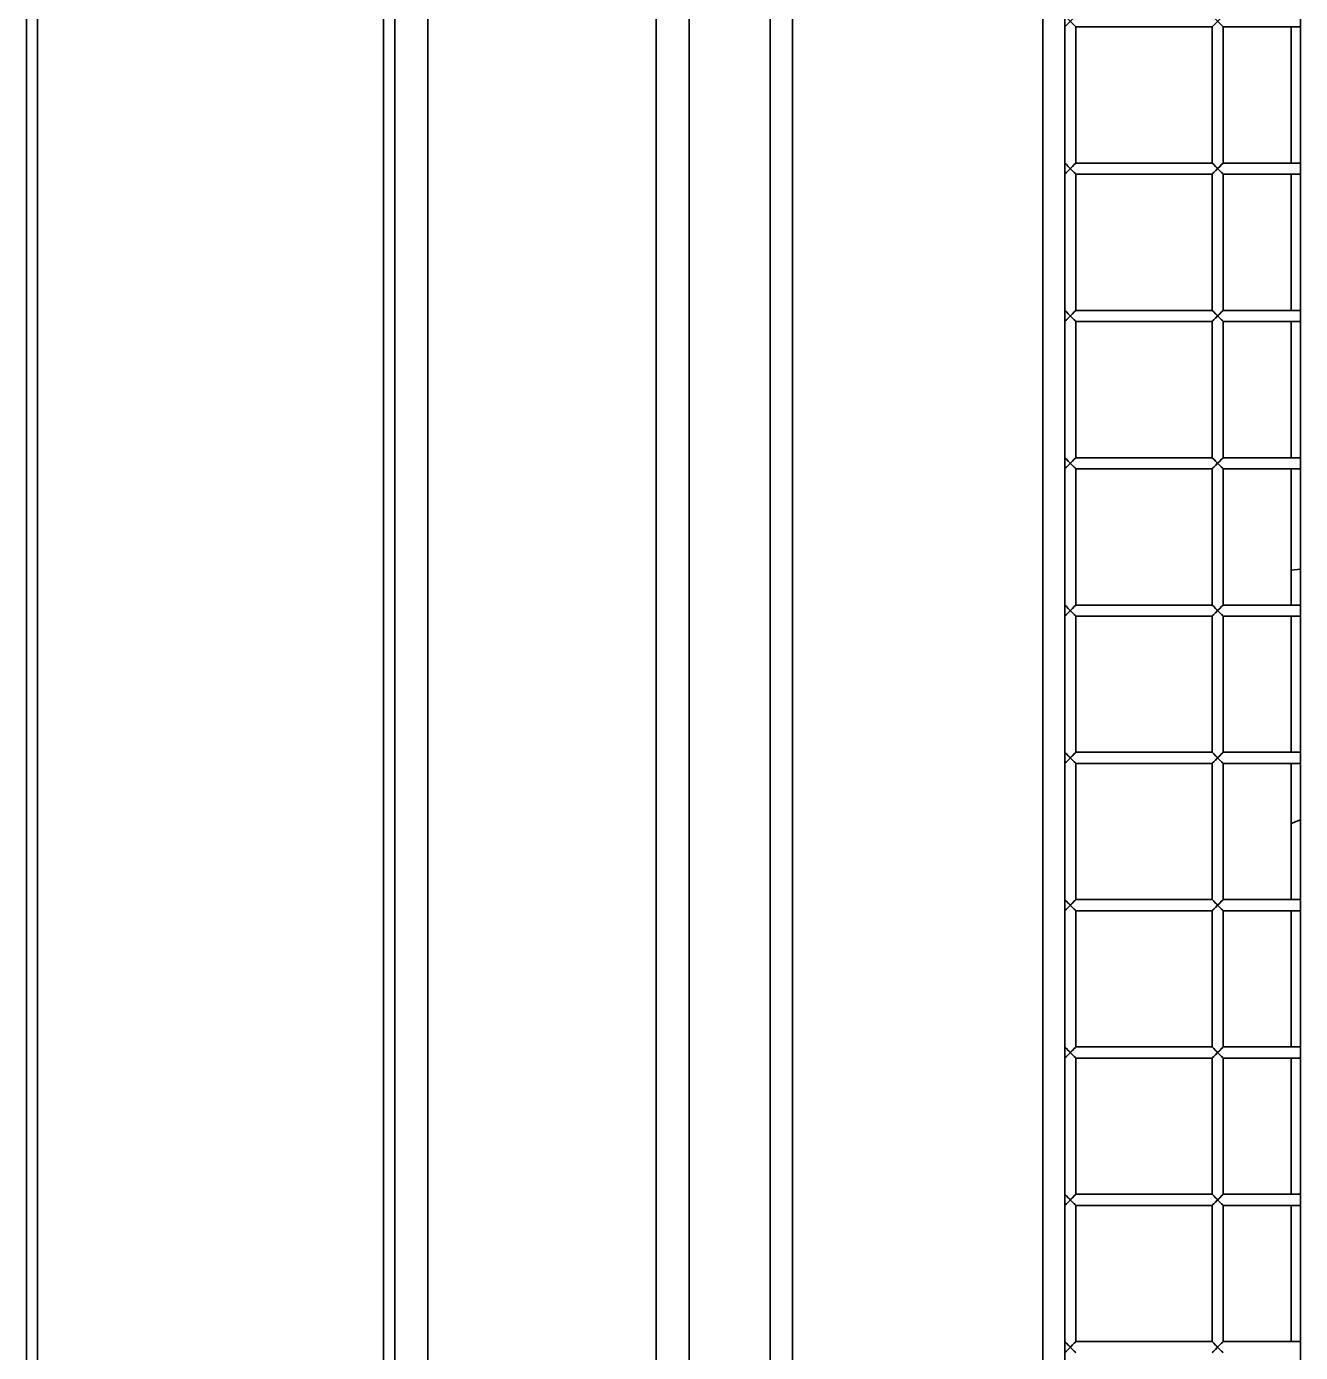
# Model space of a CAD drawing. Header units: millimetres. Extents: x 32496 to 166256, y 3504 to 23939.
# Drawn here: x 71739.5 to 72085.5, y 13849.7 to 14209.7 of the extents above; entities that cross this region are included whole.
import ezdxf

# ---------------------------------------------------------------- set-up
doc = ezdxf.new("R2010")
doc.units = ezdxf.units.MM
doc.layers.get('0').update_dxf_attribs({"lineweight": 35})

# ---------------------------------------------------------------- blocks, each defined once
blk = doc.blocks.new('8-1250')
at = {"linetype": 'Continuous'}
for p, q in [((-1306.63, -32152.29), (-1306.63, -34671.29)), ((-1303.63, -32152.29), (-1303.63, -34671.29)), ((-1209.63, -32152.29), (-1209.63, -34671.29)), ((-1206.63, -32152.29), (-1206.63, -34671.29)), ((-1197.63, -32152.29), (-1197.63, -34671.29)), ((-1135.63, -32152.29), (-1135.63, -34671.29)), ((-1126.63, -32232.29), (-1126.63, -34591.29)), ((-1104.63, -32251.79), (-1104.63, -34571.79)), ((-1098.63, -34571.79), (-1098.63, -32251.79)), ((-1030.63, -32251.79), (-1030.63, -34571.79)), ((-960.63, -32393.79), (-960.63, -33324.79)), ((-1024.63, -33311.79), (-1024.63, -32408.79)), ((-1024.63, -32761.79), (-1021.63, -32758.79)), ((-1024.63, -32758.79), (-1021.63, -32761.79)), ((-984.63, -32761.79), (-981.63, -32758.79)), ((-984.63, -32758.79), (-981.63, -32761.79)), ((-1021.63, -32761.79), (-1021.63, -32798.79)), ((-1021.63, -32761.79), (-984.63, -32761.79)), ((-984.63, -32761.79), (-984.63, -32798.79)), ((-981.63, -32761.79), (-981.63, -32798.79)), ((-981.63, -32761.79), (-960.63, -32761.79)), ((-963.13, -32798.79), (-963.13, -32761.79)), ((-1024.63, -32801.79), (-1021.63, -32798.79)), ((-1024.63, -32798.79), (-1021.63, -32801.79)), ((-1021.63, -32798.79), (-984.63, -32798.79)), ((-984.63, -32801.79), (-981.63, -32798.79)), ((-984.63, -32798.79), (-981.63, -32801.79)), ((-981.63, -32798.79), (-960.63, -32798.79)), ((-1021.63, -32801.79), (-1021.63, -32838.79)), ((-1021.63, -32801.79), (-984.63, -32801.79)), ((-984.63, -32801.79), (-984.63, -32838.79)), ((-981.63, -32801.79), (-981.63, -32838.79)), ((-981.63, -32801.79), (-960.63, -32801.79)), ((-963.13, -32838.79), (-963.13, -32801.79)), ((-1024.63, -32841.79), (-1021.63, -32838.79)), ((-1024.63, -32838.79), (-1021.63, -32841.79)), ((-1021.63, -32838.79), (-984.63, -32838.79)), ((-984.63, -32841.79), (-981.63, -32838.79)), ((-984.63, -32838.79), (-981.63, -32841.79)), ((-981.63, -32838.79), (-960.63, -32838.79)), ((-1021.63, -32841.79), (-1021.63, -32878.79)), ((-1021.63, -32841.79), (-984.63, -32841.79)), ((-984.63, -32841.79), (-984.63, -32878.79)), ((-981.63, -32841.79), (-981.63, -32878.79)), ((-981.63, -32841.79), (-960.63, -32841.79)), ((-963.13, -32878.79), (-963.13, -32841.79)), ((-1024.63, -32881.79), (-1021.63, -32878.79)), ((-1024.63, -32878.79), (-1021.63, -32881.79)), ((-1021.63, -32878.79), (-984.63, -32878.79)), ((-984.63, -32881.79), (-981.63, -32878.79)), ((-984.63, -32878.79), (-981.63, -32881.79)), ((-981.63, -32878.79), (-960.63, -32878.79)), ((-1021.63, -32881.79), (-1021.63, -32918.79)), ((-1021.63, -32881.79), (-984.63, -32881.79)), ((-984.63, -32881.79), (-984.63, -32918.79)), ((-981.63, -32881.79), (-981.63, -32918.79)), ((-981.63, -32881.79), (-960.63, -32881.79)), ((-963.13, -32918.79), (-963.13, -32881.79)), ((-960.63, -32909.05), (-963.13, -32909.34)), ((-1024.63, -32921.79), (-1021.63, -32918.79)), ((-1024.63, -32918.79), (-1021.63, -32921.79)), ((-1021.63, -32918.79), (-984.63, -32918.79)), ((-1021.63, -32921.79), (-1021.63, -32958.79)), ((-1021.63, -32921.79), (-984.63, -32921.79)), ((-984.63, -32921.79), (-981.63, -32918.79)), ((-984.63, -32918.79), (-981.63, -32921.79)), ((-984.63, -32921.79), (-984.63, -32958.79)), ((-981.63, -32918.79), (-960.63, -32918.79)), ((-981.63, -32921.79), (-981.63, -32958.79)), ((-981.63, -32921.79), (-960.63, -32921.79)), ((-963.13, -32958.79), (-963.13, -32921.79)), ((-1024.63, -32961.79), (-1021.63, -32958.79)), ((-1024.63, -32958.79), (-1021.63, -32961.79)), ((-1021.63, -32958.79), (-984.63, -32958.79)), ((-984.63, -32961.79), (-981.63, -32958.79)), ((-984.63, -32958.79), (-981.63, -32961.79)), ((-981.63, -32958.79), (-960.63, -32958.79)), ((-1021.63, -32961.79), (-984.63, -32961.79)), ((-1021.63, -32961.79), (-1021.63, -32998.79)), ((-984.63, -32961.79), (-984.63, -32998.79)), ((-981.63, -32961.79), (-960.63, -32961.79)), ((-981.63, -32961.79), (-981.63, -32998.79)), ((-963.13, -32998.79), (-963.13, -32961.79)), ((-960.63, -32977.08), (-963.13, -32978.11)), ((-1024.63, -33001.79), (-1021.63, -32998.79)), ((-1024.63, -32998.79), (-1021.63, -33001.79)), ((-1021.63, -32998.79), (-984.63, -32998.79)), ((-984.63, -33001.79), (-981.63, -32998.79)), ((-984.63, -32998.79), (-981.63, -33001.79)), ((-981.63, -32998.79), (-960.63, -32998.79)), ((-1021.63, -33001.79), (-984.63, -33001.79)), ((-1021.63, -33001.79), (-1021.63, -33038.79)), ((-984.63, -33001.79), (-984.63, -33038.79)), ((-981.63, -33001.79), (-960.63, -33001.79)), ((-981.63, -33001.79), (-981.63, -33038.79)), ((-963.13, -33038.79), (-963.13, -33001.79)), ((-1024.63, -33041.79), (-1021.63, -33038.79)), ((-1024.63, -33038.79), (-1021.63, -33041.79)), ((-1021.63, -33038.79), (-984.63, -33038.79)), ((-984.63, -33041.79), (-981.63, -33038.79)), ((-984.63, -33038.79), (-981.63, -33041.79)), ((-981.63, -33038.79), (-960.63, -33038.79)), ((-1021.63, -33041.79), (-984.63, -33041.79)), ((-1021.63, -33041.79), (-1021.63, -33078.79)), ((-984.63, -33041.79), (-984.63, -33078.79)), ((-981.63, -33041.79), (-960.63, -33041.79)), ((-981.63, -33041.79), (-981.63, -33078.79)), ((-963.13, -33078.79), (-963.13, -33041.79)), ((-1024.63, -33081.79), (-1021.63, -33078.79)), ((-1024.63, -33078.79), (-1021.63, -33081.79)), ((-1021.63, -33078.79), (-984.63, -33078.79)), ((-984.63, -33081.79), (-981.63, -33078.79)), ((-984.63, -33078.79), (-981.63, -33081.79)), ((-981.63, -33078.79), (-960.63, -33078.79)), ((-1021.63, -33081.79), (-984.63, -33081.79)), ((-1021.63, -33081.79), (-1021.63, -33118.79)), ((-984.63, -33081.79), (-984.63, -33118.79)), ((-981.63, -33081.79), (-960.63, -33081.79)), ((-981.63, -33081.79), (-981.63, -33118.79)), ((-963.13, -33118.79), (-963.13, -33081.79)), ((-1024.63, -33121.79), (-1021.63, -33118.79)), ((-1024.63, -33118.79), (-1021.63, -33121.79)), ((-1021.63, -33118.79), (-984.63, -33118.79)), ((-984.63, -33121.79), (-981.63, -33118.79)), ((-984.63, -33118.79), (-981.63, -33121.79)), ((-981.63, -33118.79), (-960.63, -33118.79))]:
    blk.add_line(p, q, dxfattribs=at)
for points in [[(-1024.63, -32798.79), (-1024.2, -32799.22), (-1023.71, -32799.71), (-1022.54, -32800.88)], [(-1023.13, -32800.29), (-1022.54, -32799.7), (-1022.07, -32799.23), (-1021.74, -32798.9)], [(-984.63, -32798.79), (-984.2, -32799.22), (-983.71, -32799.71), (-982.54, -32800.88)], [(-983.13, -32800.29), (-982.54, -32799.7), (-982.07, -32799.23), (-981.74, -32798.9)], [(-1023.13, -32800.29), (-1023.72, -32800.88), (-1024.19, -32801.35), (-1024.51, -32801.67)], [(-1021.74, -32801.67), (-1022.07, -32801.35), (-1022.54, -32800.88)], [(-983.13, -32800.29), (-983.72, -32800.88), (-984.19, -32801.35), (-984.51, -32801.67)], [(-981.74, -32801.67), (-982.07, -32801.35), (-982.54, -32800.88)], [(-1024.63, -32838.79), (-1024.2, -32839.22), (-1023.71, -32839.71), (-1022.54, -32840.88)], [(-1023.13, -32840.29), (-1022.54, -32839.7), (-1022.07, -32839.23), (-1021.74, -32838.9)], [(-984.63, -32838.79), (-984.2, -32839.22), (-983.71, -32839.71), (-982.54, -32840.88)], [(-983.13, -32840.29), (-982.54, -32839.7), (-982.07, -32839.23), (-981.74, -32838.9)], [(-1023.13, -32840.29), (-1023.72, -32840.88), (-1024.19, -32841.35), (-1024.51, -32841.67)], [(-1021.74, -32841.67), (-1022.07, -32841.35), (-1022.54, -32840.88)], [(-983.13, -32840.29), (-983.72, -32840.88), (-984.19, -32841.35), (-984.51, -32841.67)], [(-981.74, -32841.67), (-982.07, -32841.35), (-982.54, -32840.88)], [(-1024.63, -32878.79), (-1024.2, -32879.22), (-1023.71, -32879.71), (-1022.54, -32880.88)], [(-984.63, -32878.79), (-984.2, -32879.22), (-983.71, -32879.71), (-982.54, -32880.88)], [(-1023.13, -32880.29), (-1023.72, -32880.88), (-1024.19, -32881.35), (-1024.51, -32881.67)], [(-1023.13, -32880.29), (-1022.54, -32879.7), (-1022.07, -32879.23), (-1021.74, -32878.9)], [(-1021.74, -32881.67), (-1022.07, -32881.35), (-1022.54, -32880.88)], [(-983.13, -32880.29), (-983.72, -32880.88), (-984.19, -32881.35), (-984.51, -32881.67)], [(-983.13, -32880.29), (-982.54, -32879.7), (-982.07, -32879.23), (-981.74, -32878.9)], [(-981.74, -32881.67), (-982.07, -32881.35), (-982.54, -32880.88)], [(-1024.63, -32918.79), (-1024.2, -32919.22), (-1023.71, -32919.71), (-1022.54, -32920.88)], [(-1023.13, -32920.29), (-1023.72, -32920.88), (-1024.19, -32921.35), (-1024.51, -32921.67)], [(-1023.13, -32920.29), (-1022.54, -32919.7), (-1022.07, -32919.23), (-1021.74, -32918.9)], [(-1021.74, -32921.67), (-1022.07, -32921.35), (-1022.54, -32920.88)], [(-984.63, -32918.79), (-984.2, -32919.22), (-983.71, -32919.71), (-982.54, -32920.88)], [(-983.13, -32920.29), (-983.72, -32920.88), (-984.19, -32921.35), (-984.51, -32921.67)], [(-983.13, -32920.29), (-982.54, -32919.7), (-982.07, -32919.23), (-981.74, -32918.9)], [(-981.74, -32921.67), (-982.07, -32921.35), (-982.54, -32920.88)], [(-1024.63, -32958.79), (-1024.2, -32959.22), (-1023.71, -32959.71), (-1022.54, -32960.88)], [(-1023.13, -32960.29), (-1023.72, -32960.88), (-1024.19, -32961.35), (-1024.51, -32961.67)], [(-1023.13, -32960.29), (-1022.54, -32959.7), (-1022.07, -32959.23), (-1021.74, -32958.9)], [(-1021.74, -32961.67), (-1022.07, -32961.35), (-1022.54, -32960.88)], [(-984.63, -32958.79), (-984.2, -32959.22), (-983.71, -32959.71), (-982.54, -32960.88)], [(-983.13, -32960.29), (-983.72, -32960.88), (-984.19, -32961.35), (-984.51, -32961.67)], [(-983.13, -32960.29), (-982.54, -32959.7), (-982.07, -32959.23), (-981.74, -32958.9)], [(-981.74, -32961.67), (-982.07, -32961.35), (-982.54, -32960.88)], [(-1024.63, -32998.79), (-1024.2, -32999.22), (-1023.71, -32999.71), (-1022.54, -33000.88)], [(-1023.13, -33000.29), (-1023.72, -33000.88), (-1024.19, -33001.35), (-1024.51, -33001.67)], [(-1023.13, -33000.29), (-1022.54, -32999.7), (-1022.07, -32999.23), (-1021.74, -32998.9)], [(-1021.74, -33001.67), (-1022.07, -33001.35), (-1022.54, -33000.88)], [(-984.63, -32998.79), (-984.2, -32999.22), (-983.71, -32999.71), (-982.54, -33000.88)], [(-983.13, -33000.29), (-983.72, -33000.88), (-984.19, -33001.35), (-984.51, -33001.67)], [(-983.13, -33000.29), (-982.54, -32999.7), (-982.07, -32999.23), (-981.74, -32998.9)], [(-981.74, -33001.67), (-982.07, -33001.35), (-982.54, -33000.88)], [(-1024.63, -33038.79), (-1024.2, -33039.22), (-1023.71, -33039.71), (-1022.54, -33040.88)], [(-1023.13, -33040.29), (-1023.72, -33040.88), (-1024.19, -33041.35), (-1024.51, -33041.67)], [(-1023.13, -33040.29), (-1022.54, -33039.7), (-1022.07, -33039.23), (-1021.74, -33038.9)], [(-984.63, -33038.79), (-984.2, -33039.22), (-983.71, -33039.71), (-982.54, -33040.88)], [(-983.13, -33040.29), (-983.72, -33040.88), (-984.19, -33041.35), (-984.51, -33041.67)], [(-983.13, -33040.29), (-982.54, -33039.7), (-982.07, -33039.23), (-981.74, -33038.9)], [(-1021.74, -33041.67), (-1022.07, -33041.35), (-1022.54, -33040.88)], [(-981.74, -33041.67), (-982.07, -33041.35), (-982.54, -33040.88)], [(-1024.63, -33078.79), (-1024.2, -33079.22), (-1023.71, -33079.71), (-1022.54, -33080.88)], [(-1023.13, -33080.29), (-1023.72, -33080.88), (-1024.19, -33081.35), (-1024.51, -33081.67)], [(-1023.13, -33080.29), (-1022.54, -33079.7), (-1022.07, -33079.23), (-1021.74, -33078.9)], [(-984.63, -33078.79), (-984.2, -33079.22), (-983.71, -33079.71), (-982.54, -33080.88)], [(-983.13, -33080.29), (-983.72, -33080.88), (-984.19, -33081.35), (-984.51, -33081.67)], [(-983.13, -33080.29), (-982.54, -33079.7), (-982.07, -33079.23), (-981.74, -33078.9)], [(-1021.74, -33081.67), (-1022.07, -33081.35), (-1022.54, -33080.88)], [(-981.74, -33081.67), (-982.07, -33081.35), (-982.54, -33080.88)], [(-1024.63, -33118.79), (-1024.2, -33119.22), (-1023.71, -33119.71), (-1022.54, -33120.88)], [(-1023.13, -33120.29), (-1022.54, -33119.7), (-1022.07, -33119.23), (-1021.74, -33118.9)], [(-984.63, -33118.79), (-984.2, -33119.22), (-983.71, -33119.71), (-982.54, -33120.88)], [(-983.13, -33120.29), (-982.54, -33119.7), (-982.07, -33119.23), (-981.74, -33118.9)], [(-1023.13, -33120.29), (-1023.72, -33120.88), (-1024.19, -33121.35), (-1024.51, -33121.67)], [(-1021.74, -33121.67), (-1022.07, -33121.35), (-1022.54, -33120.88)], [(-983.13, -33120.29), (-983.72, -33120.88), (-984.19, -33121.35), (-984.51, -33121.67)], [(-981.74, -33121.67), (-982.07, -33121.35), (-982.54, -33120.88)]]:
    blk.add_lwpolyline(points, dxfattribs=at)

msp = doc.modelspace()

# ---------------------------------------------------------------- block references
at = {"color": 6}
msp.add_blockref('8-1250', (73046.131, 46971.457), dxfattribs=at)

doc.saveas('drawing.dxf')
